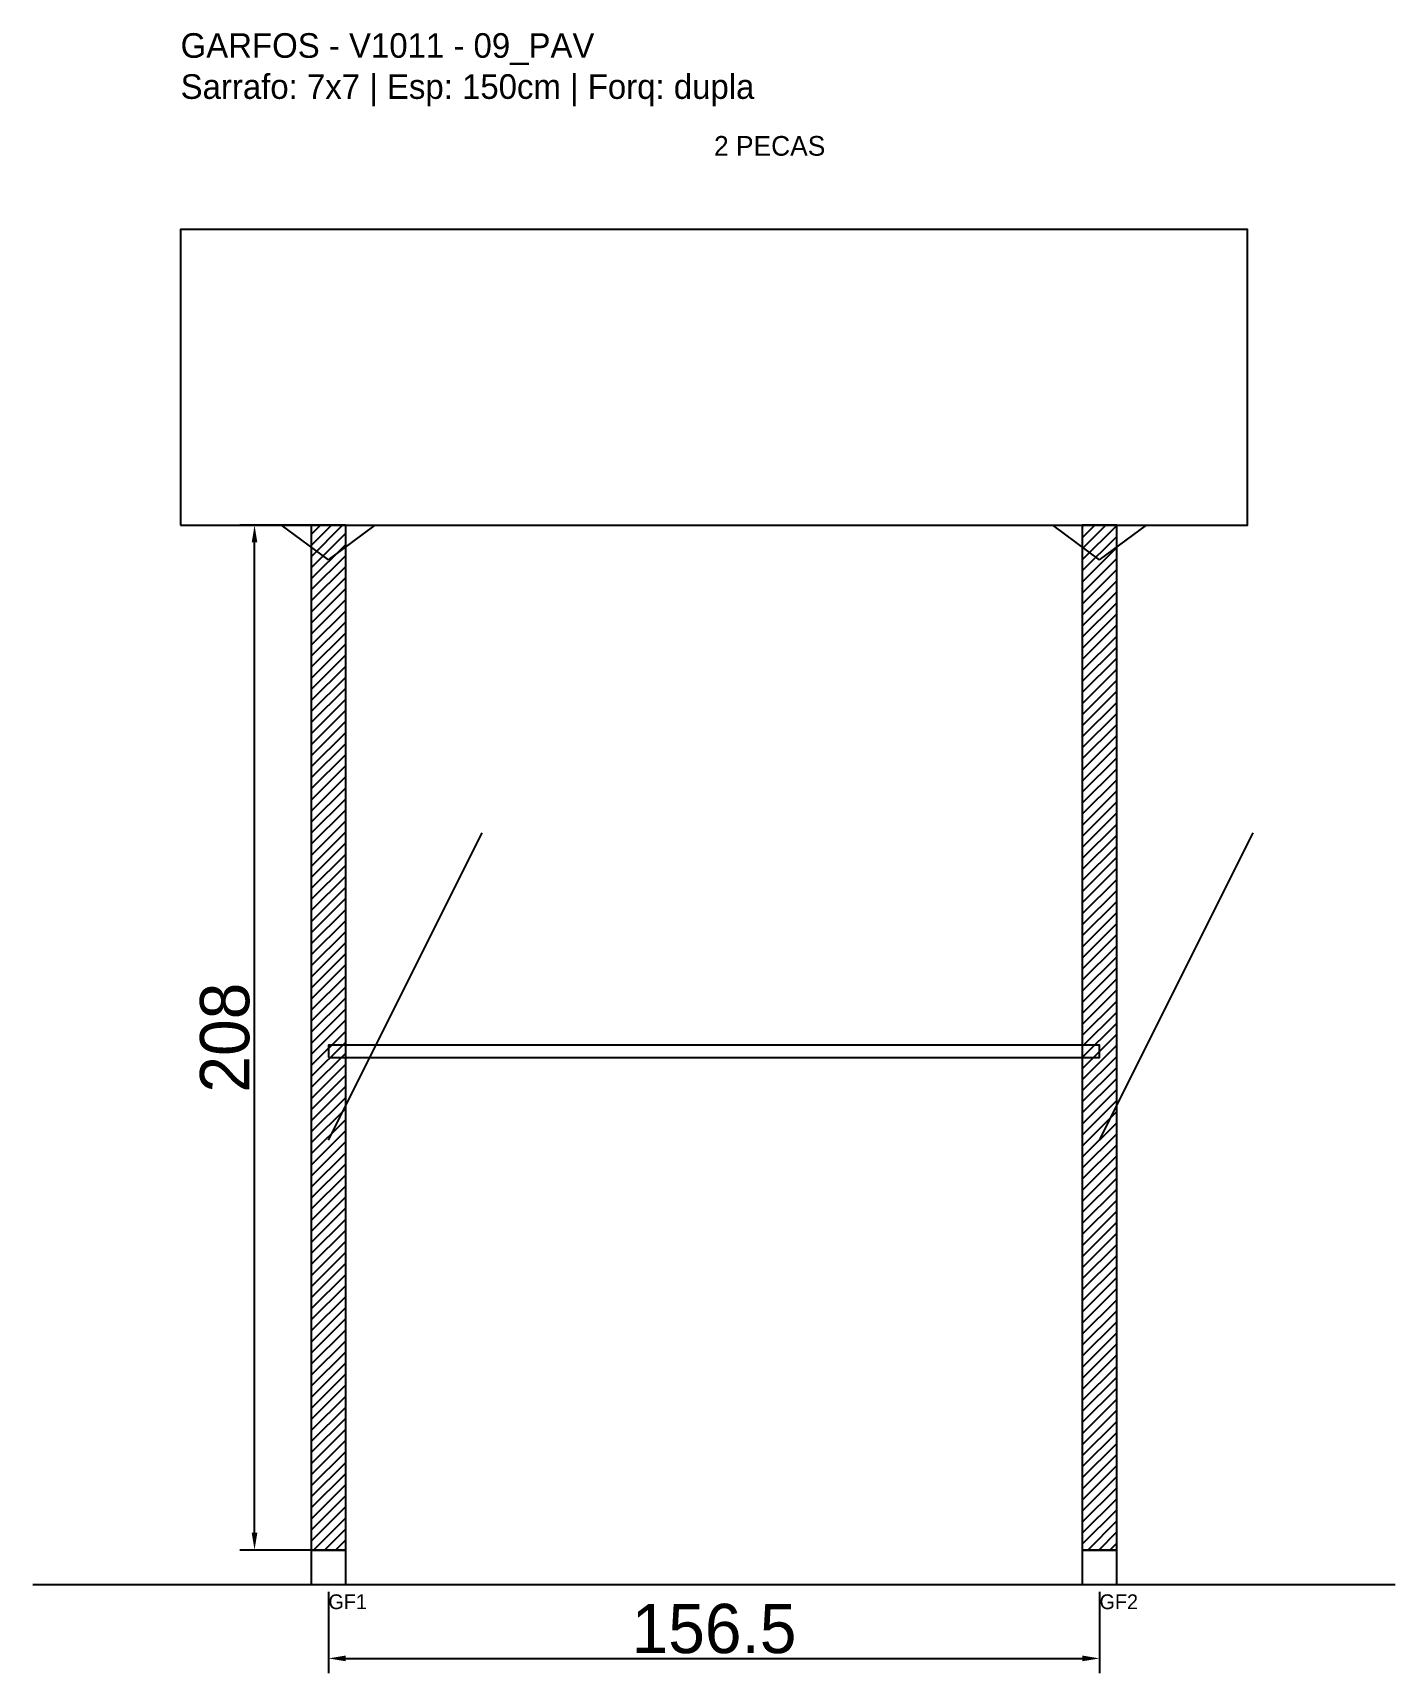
# Model space of a CAD drawing. Header units: metres. Extents: x -30 to 247, y -25 to 308.
import ezdxf

# ---------------------------------------------------------------- set-up
doc = ezdxf.new("R2010")
doc.units = ezdxf.units.M
for name, color, linetype in [('BARRA_ANCORAGEM', 1, 'Continuous'), ('COTA', 241, 'Continuous'), ('GARFOS OK', 3, 'Continuous'), ('NOME DA VIGA', 6, 'Continuous'), ('SARR_7x7', 40, 'Continuous'), ('TIRAS REESCORAMENTO', 252, 'Continuous'), ('VIGAS', 3, 'Continuous')]:
    doc.layers.add(name, color=color, linetype=linetype)
doc.dimstyles.new('EZ DXF', dxfattribs={"dimtxt": 10, "dimasz": 3.5, "dimexe": 3, "dimexo": 1.5, "dimgap": 1, "dimtad": 1, "dimdec": 1, "dimdsep": 46, "dimcen": 2.5, "dimazin": 3, "dimtfac": 1, "dimtmove": 0, "dimatfit": 3})

msp = doc.modelspace()

# ---------------------------------------------------------------- hatches: boundary and pattern name
at = {"layer": 'COTA'}
h = msp.add_hatch(dxfattribs=at)
h.set_pattern_fill('ANSI31', scale=0.5)
h.paths.add_polyline_path([(26.5, 0), (33.5, 0), (33.5, 208), (26.5, 208)])
h = msp.add_hatch(dxfattribs=at)
h.set_pattern_fill('ANSI31', scale=0.5)
h.paths.add_polyline_path([(183.006351, 0), (190.006351, 0), (190.006351, 208), (183.006351, 208)])

# ---------------------------------------------------------------- linework, layer by layer
at = {"layer": 'BARRA_ANCORAGEM'}
for p, q in [((30, 83.2), (61.2, 145.6)), ((186.506351, 83.2), (217.706351, 145.6))]:
    msp.add_line(p, q, dxfattribs=at)
at = {"layer": 'GARFOS OK'}
for p, q in [((30, 201), (20.5, 208)), ((20.5, 208), (39.5, 208)), ((30, 201), (39.5, 208)), ((186.506351, 201), (177.006351, 208)), ((177.006351, 208), (196.006351, 208)), ((186.506351, 201), (196.006351, 208))]:
    msp.add_line(p, q, dxfattribs=at)
at = {"layer": 'GARFOS OK', "linetype": 'CONTINUOUS'}
msp.add_line((-30, -7), (246.506351, -7), dxfattribs=at)
at = {"layer": 'GARFOS OK'}
for points in [[(26.5, 0), (33.5, 0), (33.5, 208), (26.5, 208), (26.5, 0)], [(183.006351, 0), (190.006351, 0), (190.006351, 208), (183.006351, 208), (183.006351, 0)]]:
    msp.add_lwpolyline(points, dxfattribs=at)
at = {"layer": 'SARR_7x7'}
for points in [[(26.5, -7), (33.5, -7), (33.5, 0), (26.5, 0), (26.5, -7)], [(183.006351, -7), (190.006351, -7), (190.006351, 0), (183.006351, 0), (183.006351, -7)]]:
    msp.add_lwpolyline(points, dxfattribs=at)
at = {"layer": 'TIRAS REESCORAMENTO'}
msp.add_lwpolyline([(30, 100), (186.506351, 100), (186.506351, 102.5), (30, 102.5), (30, 100)], dxfattribs=at)
at = {"layer": 'VIGAS'}
msp.add_lwpolyline([(0, 208), (216.506351, 208), (216.506351, 268), (0, 268), (0, 208)], dxfattribs=at)

# ---------------------------------------------------------------- texts
at = {"layer": 'NOME DA VIGA'}
for s, height, p in [('2 PECAS', 4, (108.253175, 283)), ('GF1', 3, (30, -12)), ('GF2', 3, (186.506351, -12))]:
    msp.add_text(s, height=height, dxfattribs=at).set_placement(p)
at = {"layer": 'NOME DA VIGA', "insert": (0, 293), "char_height": 5, "attachment_point": 7}
msp.add_mtext('GARFOS - V1011 - 09_PAV\\PSarrafo: 7x7 | Esp: 150cm | Forq: dupla', dxfattribs=at)

# ---------------------------------------------------------------- dimensions: what is measured, and where the dimension line sits
at = {"layer": 'COTA'}
msp.add_linear_dim(base=(15, 0), p1=(30, 0), p2=(30, 208), angle=90, dimstyle='EZ DXF', dxfattribs=at).render()
msp.add_linear_dim(base=(30, -22), p1=(30, -7), p2=(186.506351, -7), dimstyle='EZ DXF', dxfattribs=at).render()

doc.saveas('drawing.dxf')
